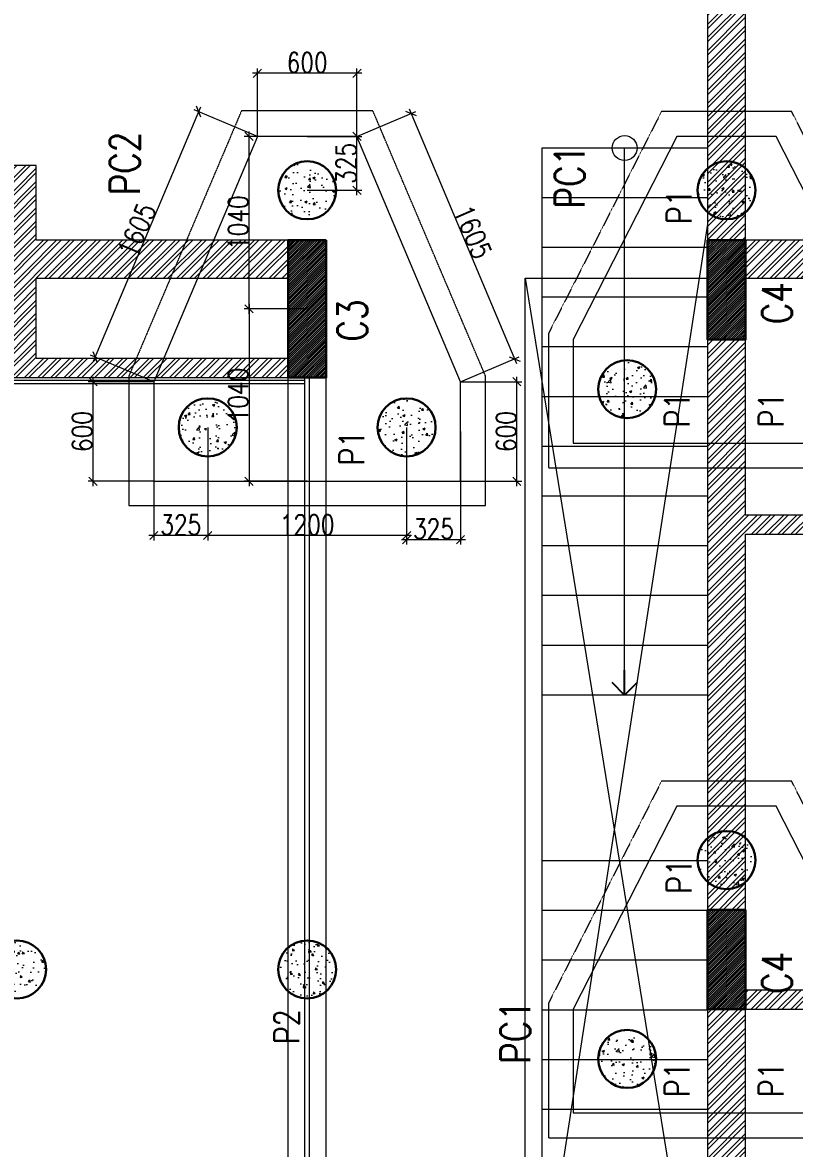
# Model space of a CAD drawing. Header units: metres. Extents: x 5205117 to 5948571, y 646915 to 1143748.
# Drawn here: x 5515431 to 5520088, y 829057 to 835849 of the extents above; entities that cross this region are included whole.
import ezdxf

# ---------------------------------------------------------------- set-up
doc = ezdxf.new("R2010")
doc.units = ezdxf.units.M
doc.header["$MEASUREMENT"] = 0
doc.header["$PDMODE"] = 35
doc.header["$PDSIZE"] = 10
doc.linetypes.add('DASHED', pattern=[0.75, 0.5, -0.25])
doc.linetypes.add('HIDDEN', pattern=[0.375, 0.25, -0.125])
doc.layers.get('0').update_dxf_attribs({"color": 1, "linetype": 'DASHED', "lineweight": 30})
doc.layers.add('A-GF', color=8, linetype='Continuous', lineweight=0, transparency=0.5)
for name, color, linetype, lineweight in [('S-COLUMN & WALL', 5, 'Continuous', 30), ('S-COLUMN_H', 250, 'Continuous', 0), ('S-FOUND-EXCAVATION', 253, 'HIDDEN', 0), ('S-FOUND-FOOTING', 7, 'Continuous', 15), ('S-PILE', 96, 'Continuous', 30), ('S-TEXT', 7, 'Continuous', 0), ('S-TEXT COL.', 1, 'Continuous', 0), ('S-TEXT PILE', 7, 'Continuous', 0)]:
    doc.layers.add(name, color=color, linetype=linetype, lineweight=lineweight)
doc.styles.add('C-ROOM', font='arial.ttf')
doc.styles.add('SETU 1', font='romans.shx', dxfattribs={"width": 0.8})
doc.styles.get("Standard").update_dxf_attribs({"font": 'GOTHIC.TTF'})
doc.dimstyles.new('A-DIM 100', dxfattribs={"dimscale": 100, "dimtxt": 2.5, "dimasz": 1.5, "dimexe": 1, "dimexo": 1, "dimgap": 0.5, "dimtad": 1, "dimdec": 0, "dimrnd": 5, "dimzin": 3, "dimdsep": 46, "dimtxsty": 'C-ROOM', "dimblk1": 'ARCHTICK', "dimblk2": 'ARCHTICK', "dimsah": 1, "dimcen": 1.5, "dimdle": 1, "dimclrd": 256, "dimclre": 256, "dimclrt": 256, "dimadec": 0, "dimazin": 0, "dimtfac": 0.6, "dimtdec": 0, "dimtofl": 0, "dimtmove": 1, "dimatfit": 3, "dimfxl": 1, "dimtolj": 1, "dimtzin": 0, "dimlwd": -1, "dimlwe": -1, "dimarcsym": 0})
doc.dimstyles.get("Standard").update_dxf_attribs({"dimtxt": 2, "dimasz": 1, "dimexe": 0, "dimexo": 0, "dimgap": 0.1, "dimtad": 1, "dimdsep": 46, "dimtxsty": 'Standard', "dimblk": 'OBLIQUE', "dimcen": 0.1, "dimclrd": 256, "dimclre": 256, "dimclrt": 256, "dimadec": 0, "dimazin": 0, "dimtfac": 1, "dimtofl": 0, "dimtmove": 1, "dimatfit": 2, "dimldrblk": 'OPEN90', "dimfxl": 1, "dimtolj": 1, "dimtzin": 0, "dimlwd": -1, "dimlwe": -1, "dimarcsym": 0})
pattern_1 = [(45, (1595081.140646775, 494016.5524752283), (-6.629126073623882, 6.629126073623883), [])]

# ---------------------------------------------------------------- blocks, each defined once
blk = doc.blocks.new('P2')
at = {"layer": 'S-PILE', "lineweight": 0}
h = blk.add_hatch(dxfattribs=at)
h.set_pattern_fill('AR-CONC', color=256, scale=20)
h.set_pattern_definition([(50, (0, 0), (143.4520365201507, -12.55042699651902), [15, -165]), (355, (0, 0), (-27.7502667226, 150.4384267400024), [12, -132]), (100.45144446, (11.9543362, -1.0458688), (115.7017693454224, 137.8879981937259), [12.74803839999999, -140.2284223999999]), (46.1842, (0, 40), (213.4482661343145, -33.10385615861531), [22.5, -247.5]), (96.63563549000003, (17.787349, 37.2413386), (186.9323891348456, 194.8237201549101), [19.1220684, -210.3427519999999]), (351.18416399, (0, 40), (186.9323890109546, 194.823720053998), [18, -198.0000002]), (21, (20, 30), (119.3814104236923, -80.52377813306776), [15, -165]), (326, (20, 30), (48.66306638431634, 145.0300090093706), [12, -132]), (71.45144474, (29.94845080000001, 23.2896852), (168.0444753459942, 64.50623056127077), [12.748038, -140.2284224]), (37.5, (0, 0), (2.431971063458133, 66.5787707662623), [0, -130.4, 0, -134, 0, -132.5]), (7.499999999999999, (0, 0), (52.61390748842972, 78.88234237647205), [0, -76.39999999999999, 0, -127.4, 0, -50.5]), (327.5, (-44.59999999999999, 0), (106.7644872344818, -4.510974346875951), [0, -50, 0, -156, 0, -207]), (317.5, (-64.6, 0), (116.6372338684772, 20.02099646646354), [0, -65, 0, -103.6, 0, -147])])
edge = h.paths.add_edge_path()
edge.add_arc((0, 0), 175, 0, 360)
at = {"layer": 'S-PILE'}
blk.add_circle((0, 0), 175, dxfattribs=at)
blk = doc.blocks.new('_Oblique')
at = {"color": 0, "linetype": 'ByBlock', "lineweight": -2}
blk.add_line((-0.5, -0.5), (0.5, 0.5), dxfattribs=at)
blk = doc.blocks.new('_Open90')
at = {"color": 0, "linetype": 'ByBlock', "lineweight": -2}
for p, q in [((-0.5, 0.5), (0, 0)), ((0, 0), (-1, 0)), ((0, 0), (-0.5, -0.5))]:
    blk.add_line(p, q, dxfattribs=at)
blk = doc.blocks.new('*D892')
at = {"layer": 'Defpoints', "color": 0, "transparency": 16777216}
for p in [(5516848.018435446, 835161.9202824648), (5515868.582631026, 833831.4473929164), (5516223.018422151, 833681.783904189)]:
    blk.add_point(p, dxfattribs=at)
at = {"layer": 'S-TEXT', "transparency": 16777216}
blk.add_line((5516505.252653912, 835339.2208997727), (5515856.912621435, 833803.8102643363), dxfattribs=at)
at = {"layer": 'S-TEXT', "color": 9, "transparency": 16777216}
for p, q in [((5516848.018435446, 835161.9202824648), (5516465.945515741, 835323.2537807832)), ((5516223.018422151, 833681.783904189), (5515840.945502445, 833843.1174025075))]:
    blk.add_line(p, q, dxfattribs=at)
at = {"layer": 'S-TEXT', "transparency": 16777216, "xscale": 50, "yscale": 50, "zscale": 50}
for p, rotation in [((5516493.582644321, 835311.5837711924), 67.10768933401745), ((5515868.582631026, 833831.4473929164), 247.1076893340175)]:
    blk.add_blockref('_Oblique', p, dxfattribs=dict(at, rotation=rotation))
at = {"layer": 'S-TEXT', "color": 0, "lineweight": 0, "transparency": 16777216, "insert": (5516121.202192416, 834596.8006028334), "char_height": 120, "attachment_point": 5, "rotation": 67.10768933401746, "style": 'SETU 1'}
blk.add_mtext('\\A1;1605', dxfattribs=at)
blk = doc.blocks.new('*D893')
at = {"layer": 'Defpoints', "color": 0, "transparency": 16777216}
for p in [(5517448.018435446, 835161.9202824648), (5518400.086162546, 833819.8909978315), (5518073.018422151, 833681.7839041885)]:
    blk.add_point(p, dxfattribs=at)
at = {"layer": 'S-TEXT', "color": 9, "transparency": 16777216}
for p, q in [((5517448.018435446, 835161.9202824648), (5517802.723304602, 835311.6973852769)), ((5518073.018422151, 833681.7839041885), (5518427.723291306, 833831.5610070009))]:
    blk.add_line(p, q, dxfattribs=at)
at = {"layer": 'S-TEXT', "transparency": 16777216}
blk.add_line((5517763.416166673, 835327.6645048657), (5518411.756171716, 833792.2538690735), dxfattribs=at)
at = {"layer": 'S-TEXT', "transparency": 16777216, "xscale": 50, "yscale": 50, "zscale": 50}
for p, rotation in [((5517775.086175841, 835300.0273761078), 112.892309792406), ((5518400.086162546, 833819.8909978315), 292.8923097924061)]:
    blk.add_blockref('_Oblique', p, dxfattribs=dict(at, rotation=rotation))
at = {"layer": 'S-TEXT', "color": 0, "lineweight": 0, "transparency": 16777216, "insert": (5518147.466614838, 834585.2442068368), "char_height": 120, "attachment_point": 5, "rotation": 292.8923097924061, "style": 'SETU 1'}
blk.add_mtext('\\A1;1605', dxfattribs=at)
blk = doc.blocks.new('*D894')
at = {"layer": 'Defpoints', "color": 0, "transparency": 16777216}
for p in [(5516848.018435447, 835542.6184121537), (5516848.018435447, 835161.9202824648), (5517448.018435446, 835161.9202824648)]:
    blk.add_point(p, dxfattribs=at)
at = {"layer": 'S-TEXT', "transparency": 16777216}
blk.add_line((5517478.018435447, 835542.6184121537), (5516818.018435446, 835542.6184121537), dxfattribs=at)
at = {"layer": 'S-TEXT', "color": 9, "transparency": 16777216}
for p, q in [((5516848.018435447, 835161.9202824648), (5516848.018435447, 835572.6184121536)), ((5517448.018435446, 835161.9202824648), (5517448.018435446, 835572.6184121536))]:
    blk.add_line(p, q, dxfattribs=at)
at = {"layer": 'S-TEXT', "transparency": 16777216, "xscale": 50, "yscale": 50, "zscale": 50, "rotation": 180}
blk.add_blockref('_Oblique', (5516848.018435447, 835542.6184121537), dxfattribs=at)
at = {"layer": 'S-TEXT', "transparency": 16777216, "xscale": 50, "yscale": 50, "zscale": 50}
blk.add_blockref('_Oblique', (5517448.018435446, 835542.6184121537), dxfattribs=at)
at = {"layer": 'S-TEXT', "color": 0, "lineweight": 0, "transparency": 16777216, "insert": (5517148.018435447, 835607.6184121537), "char_height": 120, "attachment_point": 5, "style": 'SETU 1'}
blk.add_mtext('\\A1;600', dxfattribs=at)
blk = doc.blocks.new('*D890')
at = {"layer": 'Defpoints', "color": 0, "transparency": 16777216}
for p in [(5516548.0184303, 833406.9202824652), (5517748.0184303, 833406.9202824649), (5516548.0184303, 832754.5807194018)]:
    blk.add_point(p, dxfattribs=at)
at = {"layer": 'S-TEXT', "color": 9, "transparency": 16777216}
for p, q in [((5516548.0184303, 833406.9202824652), (5516548.0184303, 832724.580719402)), ((5517748.0184303, 833406.9202824649), (5517748.0184303, 832724.5807194014))]:
    blk.add_line(p, q, dxfattribs=at)
at = {"layer": 'S-TEXT', "transparency": 16777216}
blk.add_line((5517778.0184303, 832754.5807194011), (5516518.0184303, 832754.5807194018), dxfattribs=at)
at = {"layer": 'S-TEXT', "transparency": 16777216, "xscale": 50, "yscale": 50, "zscale": 50}
for p, rotation in [((5516548.0184303, 832754.5807194018), 179.9999999999777), ((5517748.0184303, 832754.5807194012), 359.9999999999778)]:
    blk.add_blockref('_Oblique', p, dxfattribs=dict(at, rotation=rotation))
at = {"layer": 'S-TEXT', "color": 0, "lineweight": 0, "transparency": 16777216, "insert": (5517148.0184303, 832819.5807194017), "char_height": 120, "attachment_point": 5, "style": 'SETU 1'}
blk.add_mtext('\\A1;1200', dxfattribs=at)
blk = doc.blocks.new('*D895')
at = {"layer": 'Defpoints', "color": 0, "transparency": 16777216}
for p in [(5518073.018422153, 833681.783904189), (5518412.874183955, 833681.783904189), (5518073.018422153, 833081.7838558939)]:
    blk.add_point(p, dxfattribs=at)
at = {"layer": 'S-TEXT', "color": 9, "transparency": 16777216}
for p, q in [((5518073.018422153, 833681.783904189), (5518442.874183955, 833681.783904189)), ((5518073.018422153, 833081.7838558939), (5518442.874183955, 833081.7838558939))]:
    blk.add_line(p, q, dxfattribs=at)
at = {"layer": 'S-TEXT', "transparency": 16777216}
blk.add_line((5518412.874183955, 833051.7838558938), (5518412.874183955, 833711.7839041891), dxfattribs=at)
at = {"layer": 'S-TEXT', "transparency": 16777216, "xscale": 50, "yscale": 50, "zscale": 50}
for p, rotation in [((5518412.874183955, 833681.783904189), 90), ((5518412.874183955, 833081.7838558939), 270)]:
    blk.add_blockref('_Oblique', p, dxfattribs=dict(at, rotation=rotation))
at = {"layer": 'S-TEXT', "color": 0, "lineweight": 0, "transparency": 16777216, "insert": (5518347.874183955, 833381.7838800397), "char_height": 120, "attachment_point": 5, "rotation": 90, "style": 'SETU 1'}
blk.add_mtext('\\A1;600', dxfattribs=at)
blk = doc.blocks.new('*D896')
at = {"layer": 'Defpoints', "color": 0, "transparency": 16777216}
for p in [(5515856.048236499, 833681.783904189), (5516223.018422152, 833681.783904189), (5516223.018422152, 833081.7838558939)]:
    blk.add_point(p, dxfattribs=at)
at = {"layer": 'S-TEXT', "color": 9, "transparency": 16777216}
for p, q in [((5516223.018422152, 833681.783904189), (5515826.048236499, 833681.783904189)), ((5516223.018422152, 833081.7838558939), (5515826.048236499, 833081.7838558939))]:
    blk.add_line(p, q, dxfattribs=at)
at = {"layer": 'S-TEXT', "transparency": 16777216}
blk.add_line((5515856.048236499, 833051.7838558938), (5515856.048236499, 833711.7839041891), dxfattribs=at)
at = {"layer": 'S-TEXT', "transparency": 16777216, "xscale": 50, "yscale": 50, "zscale": 50}
for p, rotation in [((5515856.048236499, 833681.783904189), 90), ((5515856.048236499, 833081.7838558939), 270)]:
    blk.add_blockref('_Oblique', p, dxfattribs=dict(at, rotation=rotation))
at = {"layer": 'S-TEXT', "color": 0, "lineweight": 0, "transparency": 16777216, "insert": (5515791.048236499, 833381.7838800397), "char_height": 120, "attachment_point": 5, "rotation": 90, "style": 'SETU 1'}
blk.add_mtext('\\A1;600', dxfattribs=at)
blk = doc.blocks.new('*D897')
at = {"layer": 'Defpoints', "color": 0, "transparency": 16777216}
for p in [(5517148.018435447, 834121.920282465), (5516797.340756397, 833081.7838558939), (5517148.018422154, 833081.7838558939)]:
    blk.add_point(p, dxfattribs=at)
at = {"layer": 'S-TEXT', "color": 9, "transparency": 16777216}
for p, q in [((5517148.018435447, 834121.920282465), (5516767.340756398, 834121.920282465)), ((5517148.018422154, 833081.7838558939), (5516767.340756398, 833081.7838558939))]:
    blk.add_line(p, q, dxfattribs=at)
at = {"layer": 'S-TEXT', "transparency": 16777216}
blk.add_line((5516797.340756397, 834151.9202824652), (5516797.340756397, 833051.7838558938), dxfattribs=at)
at = {"layer": 'S-TEXT', "transparency": 16777216, "xscale": 50, "yscale": 50, "zscale": 50}
for p, rotation in [((5516797.340756397, 834121.920282465), 90), ((5516797.340756397, 833081.7838558939), 270)]:
    blk.add_blockref('_Oblique', p, dxfattribs=dict(at, rotation=rotation))
at = {"layer": 'S-TEXT', "color": 0, "lineweight": 0, "transparency": 16777216, "insert": (5516732.340756397, 833601.8520691778), "char_height": 120, "attachment_point": 5, "rotation": 90, "style": 'SETU 1'}
blk.add_mtext('\\A1;1040', dxfattribs=at)
blk = doc.blocks.new('*D898')
at = {"layer": 'Defpoints', "color": 0, "transparency": 16777216}
for p in [(5516797.340756398, 835161.9202824652), (5517148.018435448, 835161.9202824652), (5517148.018435447, 834121.920282465)]:
    blk.add_point(p, dxfattribs=at)
at = {"layer": 'S-TEXT', "transparency": 16777216}
blk.add_line((5516797.340756398, 834091.9202824652), (5516797.340756398, 835191.920282465), dxfattribs=at)
at = {"layer": 'S-TEXT', "color": 9, "transparency": 16777216}
for p, q in [((5517148.018435448, 835161.9202824652), (5516767.340756398, 835161.9202824652)), ((5517148.018435447, 834121.920282465), (5516767.340756398, 834121.920282465))]:
    blk.add_line(p, q, dxfattribs=at)
at = {"layer": 'S-TEXT', "transparency": 16777216, "xscale": 50, "yscale": 50, "zscale": 50}
for p, rotation in [((5516797.340756398, 835161.9202824652), 90), ((5516797.340756398, 834121.920282465), 270)]:
    blk.add_blockref('_Oblique', p, dxfattribs=dict(at, rotation=rotation))
at = {"layer": 'S-TEXT', "color": 0, "lineweight": 0, "transparency": 16777216, "insert": (5516732.340756398, 834641.9202824632), "char_height": 120, "attachment_point": 5, "rotation": 90, "style": 'SETU 1'}
blk.add_mtext('\\A1;1040', dxfattribs=at)
blk = doc.blocks.new('*D899')
at = {"layer": 'Defpoints', "color": 0, "transparency": 16777216}
for p in [(5517748.0184303, 833406.9202824649), (5518073.018422151, 833381.9202824647), (5518073.018422151, 832729.5807194046)]:
    blk.add_point(p, dxfattribs=at)
at = {"layer": 'S-TEXT', "color": 9, "transparency": 16777216}
for p, q in [((5517748.0184303, 833406.9202824649), (5517748.0184303, 832699.5807194046)), ((5518073.018422151, 833381.9202824647), (5518073.018422151, 832699.5807194046))]:
    blk.add_line(p, q, dxfattribs=at)
at = {"layer": 'S-TEXT', "transparency": 16777216}
blk.add_line((5517718.0184303, 832729.5807194046), (5518103.018422151, 832729.5807194046), dxfattribs=at)
at = {"layer": 'S-TEXT', "transparency": 16777216, "xscale": 50, "yscale": 50, "zscale": 50, "rotation": 180}
blk.add_blockref('_Oblique', (5517748.0184303, 832729.5807194046), dxfattribs=at)
at = {"layer": 'S-TEXT', "transparency": 16777216, "xscale": 50, "yscale": 50, "zscale": 50}
blk.add_blockref('_Oblique', (5518073.018422151, 832729.5807194046), dxfattribs=at)
at = {"layer": 'S-TEXT', "color": 0, "lineweight": 0, "transparency": 16777216, "insert": (5517910.518426226, 832794.5807194046), "char_height": 120, "attachment_point": 5, "style": 'SETU 1'}
blk.add_mtext('\\A1;325', dxfattribs=at)
blk = doc.blocks.new('*D891')
at = {"layer": 'Defpoints', "color": 0, "transparency": 16777216}
for p in [(5516223.018448743, 833406.9202824649), (5516548.018440594, 833406.9202824649), (5516223.018448743, 832754.5807194075)]:
    blk.add_point(p, dxfattribs=at)
at = {"layer": 'S-TEXT', "color": 9, "transparency": 16777216}
for p, q in [((5516223.018448743, 833406.9202824649), (5516223.018448743, 832724.5807194074)), ((5516548.018440594, 833406.9202824649), (5516548.018440594, 832724.5807194074))]:
    blk.add_line(p, q, dxfattribs=at)
at = {"layer": 'S-TEXT', "transparency": 16777216}
blk.add_line((5516578.018440594, 832754.5807194075), (5516193.018448744, 832754.5807194075), dxfattribs=at)
at = {"layer": 'S-TEXT', "transparency": 16777216, "xscale": 50, "yscale": 50, "zscale": 50, "rotation": 180}
blk.add_blockref('_Oblique', (5516223.018448743, 832754.5807194075), dxfattribs=at)
at = {"layer": 'S-TEXT', "transparency": 16777216, "xscale": 50, "yscale": 50, "zscale": 50}
blk.add_blockref('_Oblique', (5516548.018440594, 832754.5807194075), dxfattribs=at)
at = {"layer": 'S-TEXT', "color": 0, "lineweight": 0, "transparency": 16777216, "insert": (5516385.518444669, 832819.5807194076), "char_height": 120, "attachment_point": 5, "style": 'SETU 1'}
blk.add_mtext('\\A1;325', dxfattribs=at)
blk = doc.blocks.new('*D900')
at = {"layer": 'Defpoints', "color": 0, "transparency": 16777216}
for p in [(5517148.018435448, 835161.9202824652), (5517448.018435449, 835161.9202824652), (5517148.018435448, 834836.9202824653)]:
    blk.add_point(p, dxfattribs=at)
at = {"layer": 'S-TEXT', "transparency": 16777216}
blk.add_line((5517448.018435449, 834806.920282465), (5517448.018435449, 835191.920282465), dxfattribs=at)
at = {"layer": 'S-TEXT', "color": 9, "transparency": 16777216}
for p, q in [((5517148.018435448, 835161.9202824652), (5517478.018435448, 835161.9202824652)), ((5517148.018435448, 834836.9202824653), (5517478.018435448, 834836.9202824653))]:
    blk.add_line(p, q, dxfattribs=at)
at = {"layer": 'S-TEXT', "transparency": 16777216, "xscale": 50, "yscale": 50, "zscale": 50}
for p, rotation in [((5517448.018435449, 835161.9202824652), 90), ((5517448.018435449, 834836.9202824653), 270)]:
    blk.add_blockref('_Oblique', p, dxfattribs=dict(at, rotation=rotation))
at = {"layer": 'S-TEXT', "color": 0, "lineweight": 0, "transparency": 16777216, "insert": (5517383.018435447, 834999.4202824634), "char_height": 120, "attachment_point": 5, "rotation": 90, "style": 'SETU 1'}
blk.add_mtext('\\A1;325', dxfattribs=at)

msp = doc.modelspace()

# ---------------------------------------------------------------- hatches: boundary and pattern name
at = {"layer": 'A-GF', "ltscale": 5}
h = msp.add_hatch(dxfattribs=at)
h.set_pattern_fill('ANSI32', color=256, scale=150)
h.set_pattern_definition([(45, (1901543.431785271, 480541.7018251683), (-39.7747564417433, 39.7747564417433), []), (45, (1901569.948289521, 480541.7018251683), (-39.7747564417433, 39.7747564417433), [])])
h.paths.add_polyline_path([(5521808.018435445, 821161.9202748376), (5522543.018435444, 821161.9202748376), (5522543.018435444, 825736.9202748376), (5521808.018435445, 825736.9202748376), (5521808.018435445, 825966.9202748376), (5522428.018435444, 825966.9202748376), (5522428.018435444, 828666.9202748401), (5521808.018435445, 828666.9202748401), (5521808.018435445, 828896.92027484), (5522658.018435445, 828896.92027484), (5522658.018435445, 820184.4202748378), (5522558.018435445, 820184.4202748378), (5522558.018435445, 820084.4202748376), (5522658.018435445, 820084.4202748376), (5522658.018435445, 819106.9202748376), (5520693.018435444, 819106.9202748376), (5520693.018435444, 821161.9202748376), (5520808.018435444, 821161.9202748376), (5520808.018435444, 819336.9202748376), (5522428.018435444, 819336.9202748376), (5522428.018435444, 820931.9202748378), (5521808.018435445, 820931.9202748378)])
h.paths.add_polyline_path([(5522033.018435445, 830011.9202748399), (5522033.018435445, 830216.9202748378), (5522428.018435444, 830216.9202748378), (5522428.018435444, 830011.9202748399)], flags=16)
h.paths.add_polyline_path([(5522658.018435445, 830701.9202748399), (5522428.018435444, 830701.9202748399), (5522428.018435444, 830331.9202748376), (5522033.018435445, 830331.9202748376), (5522033.018435445, 830701.9202748399), (5521918.018435444, 830701.9202748399), (5521918.018435444, 830011.9202748399), (5521808.018435445, 830011.9202748399), (5521808.018435445, 829896.92027484), (5522658.018435445, 829896.92027484)], flags=17)
h.paths.add_polyline_path([(5515283.018435444, 838136.9202748378), (5515283.018435444, 836126.9202748378), (5514658.018435445, 836126.9202748378), (5514658.018435445, 836011.9202748378), (5515513.018435444, 836011.9202748378), (5515513.018435444, 838366.9202748378), (5511888.018435445, 838366.9202748378), (5511888.018435445, 833706.9202748378), (5512488.018435444, 833706.9202748378), (5512488.018435444, 834306.9202748378), (5515283.018435444, 834306.9202748378), (5515283.018435444, 833706.9202748378), (5517263.018435445, 833706.9202748378), (5517263.018435445, 834536.9202748378), (5515513.018435444, 834536.9202748378), (5515513.018435444, 834986.9202748378), (5515283.018435444, 834986.9202748378), (5515283.018435444, 834536.9202748378), (5513758.018435445, 834536.9202748378), (5513758.018435445, 836126.9202748378), (5513528.018435445, 836126.9202748378), (5513528.018435445, 834536.9202748378), (5512118.018435445, 834536.9202748378), (5512118.018435445, 838136.9202748378)])
h.paths.add_polyline_path([(5522658.018435445, 833936.9202748378), (5522658.018435445, 834906.9202748378), (5522428.018435444, 834906.9202748378), (5522428.018435444, 834536.9202748378), (5519793.018435445, 834536.9202748378), (5519793.018435445, 836336.9202748378), (5520393.018435445, 836336.9202748378), (5520393.018435445, 836451.9202748378), (5519793.018435445, 836451.9202748378), (5519793.018435445, 838251.9202748376), (5520393.018435445, 838251.9202748376), (5520393.018435445, 838366.9202748378), (5519563.018435444, 838366.9202748378), (5519563.018435444, 825736.9202748382), (5520808.018435443, 825736.9202748376), (5520808.018435443, 825966.9202748376), (5519793.018435445, 825966.9202748376), (5519793.018435445, 829896.92027484), (5520908.018435444, 829896.92027484), (5520908.018435444, 830011.9202748406), (5519793.018435445, 830011.9202748406), (5519793.018435445, 832761.9202748381), (5521008.018435444, 832761.9202748381), (5521008.018435444, 832876.9202748381), (5519793.018435445, 832876.9202748381), (5519793.018435445, 834306.9202748378), (5521918.018435444, 834306.9202748378), (5521918.018435444, 832876.9202748378), (5521808.018435445, 832876.9202748378), (5521808.018435445, 832761.9202748378), (5522033.018435445, 832761.9202748378), (5522033.018435445, 834306.9202748378), (5522428.018435444, 834306.9202748378), (5522428.018435444, 833936.9202748378)])
h.paths.add_polyline_path([(5511888.018435445, 820631.9202748376), (5512488.018435444, 820631.9202748376), (5512488.018435444, 819106.9202748376), (5511888.018435445, 819106.9202748376)])
h.paths.add_polyline_path([(5511888.018435445, 820931.9202748378), (5511888.018435445, 826566.9202748378), (5512488.018435444, 826566.9202748378), (5512488.018435444, 825736.9202748376), (5512118.018435445, 825736.9202748376), (5512118.018435445, 821161.9202748376), (5512488.018435444, 821161.9202748376), (5512488.018435444, 820931.9202748378)])
h.paths.add_polyline_path([(5512373.018435445, 825966.9202748376), (5512118.018435445, 825966.9202748376), (5512118.018435445, 826451.9202748378), (5512373.018435445, 826451.9202748378)], flags=16)
h.paths.add_polyline_path([(5512118.018435445, 819336.9202748376), (5512373.018435445, 819336.9202748376), (5512373.018435445, 820401.9202748376), (5512118.018435445, 820401.9202748376)], flags=16)
h.paths.add_polyline_path([(5515283.018435444, 826566.9202748378), (5517263.018435445, 826566.9202748378), (5517263.018435445, 825736.9202748376), (5515283.018435444, 825736.9202748376)])
h.paths.add_polyline_path([(5515513.018435444, 826451.9202748378), (5517033.018435445, 826451.9202748378), (5517033.018435445, 825966.9202748376), (5515513.018435444, 825966.9202748376)], flags=16)
h.paths.add_polyline_path([(5522658.018435445, 843196.9202748376), (5522658.018435445, 835806.9202748376), (5522428.018435444, 835806.9202748376), (5522428.018435444, 836336.9202748378), (5521293.018435444, 836336.9202748378), (5521293.018435444, 836451.9202748378), (5522428.018435444, 836451.9202748378), (5522428.018435444, 838251.9202748376), (5521393.018435444, 838251.9202748376), (5521393.018435444, 838366.9202748378), (5522428.018435444, 838366.9202748378), (5522428.018435444, 842966.9202748376), (5522058.018435444, 842966.9202748376), (5522058.018435444, 843196.9202748376)])
h.paths.add_polyline_path([(5519193.018435445, 821161.9202748376), (5519793.018435445, 821161.9202748376), (5519793.018435445, 819106.9202748376), (5519193.018435445, 819106.9202748376)])
h.paths.add_polyline_path([(5519308.018435444, 820931.9202748378), (5519563.018435444, 820931.9202748378), (5519563.018435444, 819336.9202748376), (5519308.018435444, 819336.9202748376)], flags=16)
h.paths.add_polyline_path([(5518333.018435445, 842966.9202748376), (5518333.018435445, 838366.9202748378), (5517033.018435445, 838366.9202748378), (5517033.018435445, 838136.9202748378), (5518563.018435445, 838136.9202748378), (5518563.018435445, 842966.9202748376), (5518933.018435444, 842966.9202748376), (5518933.018435444, 843196.9202748376), (5518333.018435445, 843196.9202748376)])
h.paths.add_polyline_path([(5515513.018435444, 833821.9202748376), (5515513.018435444, 834306.9202748378), (5517033.018435445, 834306.9202748378), (5517033.018435445, 833821.9202748376)], flags=16)
h.paths.add_polyline_path([(5518333.018435445, 845021.9202748376), (5518333.018435445, 843496.9202748376), (5518933.018435444, 843496.9202748376), (5518933.018435444, 845021.9202748376)])
h.paths.add_polyline_path([(5518563.018435445, 844791.9202748376), (5518563.018435445, 843611.9202748378), (5518818.018435445, 843611.9202748378), (5518818.018435445, 844791.9202748376)], flags=16)
h.paths.add_polyline_path([(5522658.018435445, 845021.9202748376), (5522658.018435445, 843496.9202748376), (5522058.018435444, 843496.9202748376), (5522058.018435444, 845021.9202748376)])
h.paths.add_polyline_path([(5522428.018435444, 844791.9202748376), (5522428.018435444, 843611.9202748378), (5522173.018435445, 843611.9202748378), (5522173.018435445, 844791.9202748376)], flags=16)
h.paths.add_polyline_path([(5518033.018435445, 840746.9202748378), (5517033.018435445, 840746.9202748378), (5517033.018435445, 840516.9202748378), (5518033.018435445, 840516.9202748378)], flags=17)
h.paths.add_polyline_path([(5511888.018435445, 840746.9202748378), (5511888.018435445, 840516.9202748378), (5515513.018435444, 840516.9202748378), (5515513.018435444, 840746.9202748378)])
h.paths.add_polyline_path([(5512373.018435445, 834306.9202748378), (5512373.018435445, 833821.9202748376), (5512118.018435445, 833821.9202748376), (5512118.018435445, 834306.9202748378)], flags=16)
at = {"layer": 'A-GF', "ltscale": 100}
h = msp.add_hatch(dxfattribs=at)
h.set_pattern_fill('ANSI31', color=256, scale=75)
h.set_pattern_definition(pattern_1)
h.paths.add_polyline_path([(5517263.018435445, 834536.9202748378), (5517033.018435445, 834536.9202748378), (5517033.018435445, 833706.9202748378), (5517263.018435445, 833706.9202748378)])
h = msp.add_hatch(dxfattribs=at)
h.set_pattern_fill('ANSI31', color=256, scale=75)
h.set_pattern_definition(pattern_1)
h.paths.add_polyline_path([(5519793.018435445, 834536.9202748378), (5519563.018435444, 834536.9202748378), (5519563.018435444, 833936.9202748378), (5519793.018435445, 833936.9202748378)])
h = msp.add_hatch(dxfattribs=at)
h.set_pattern_fill('ANSI31', color=256, scale=75)
h.set_pattern_definition(pattern_1)
h.paths.add_polyline_path([(5519793.018435445, 830496.9202748401), (5519563.018435444, 830496.9202748401), (5519563.018435444, 829896.92027484), (5519793.018435445, 829896.92027484)])
at = {"layer": 'S-COLUMN_H'}
h = msp.add_hatch(color=256, dxfattribs=at)
h.dxf.hatch_style = 1
h.paths.add_polyline_path([(5517263.018435445, 834536.9202748381), (5517033.018435445, 834536.9202748381), (5517033.018435445, 833706.9202748381), (5517263.018435445, 833706.9202748381)])
h = msp.add_hatch(color=256, dxfattribs=at)
h.dxf.hatch_style = 1
h.paths.add_polyline_path([(5519793.018435445, 834536.9202748381), (5519563.018435444, 834536.9202748381), (5519563.018435444, 833936.9202748381), (5519793.018435445, 833936.9202748381)])
h = msp.add_hatch(color=256, dxfattribs=at)
h.dxf.hatch_style = 1
h.paths.add_polyline_path([(5519793.018435445, 830496.9202748401), (5519563.018435444, 830496.9202748401), (5519563.018435444, 829896.92027484), (5519793.018435445, 829896.92027484)])

# ---------------------------------------------------------------- linework, layer by layer
at = {"layer": 'A-GF', "ltscale": 5}
for p, q in [((5519563.018435443, 835091.9202607267), (5518563.018435445, 835091.9202539765)), ((5519563.018435443, 834791.9202607268), (5518563.018435445, 834791.9202539765)), ((5519563.018435443, 834631.9202607267), (5518463.018434186, 827491.920259299)), ((5519563.018435443, 834491.9202607268), (5518563.018435445, 834491.9202539765)), ((5518463.018437071, 834306.9202674743), (5519563.018435444, 827491.9202666628)), ((5519563.018435442, 834191.9202607268), (5518563.018435445, 834191.9202539765)), ((5519563.018435442, 833891.9202607268), (5518563.018435445, 833891.9202539765)), ((5517033.018435445, 826566.9202748378), (5517033.018435445, 833706.9202748378)), ((5517133.018435445, 826566.9202748378), (5517133.018435445, 833706.9202748378)), ((5517163.018435444, 826566.9202748378), (5517163.018435444, 833706.9202748378)), ((5517263.018435445, 826566.9202748378), (5517263.018435445, 833706.9202748378)), ((5519563.018435442, 833591.9202607268), (5518563.018435445, 833591.9202539765)), ((5519563.018435442, 833291.9202607268), (5518563.018435445, 833291.9202539764)), ((5519563.018435442, 832991.9202607268), (5518563.018435445, 832991.9202539766)), ((5519563.018435442, 832691.9202607268), (5518563.018435445, 832691.9202539766)), ((5519563.018435442, 832391.9202607267), (5518563.018435445, 832391.9202539766)), ((5519563.018435442, 832091.9202607267), (5518563.018435445, 832091.9202539766)), ((5519563.018435441, 831791.9202607273), (5518563.018435445, 831791.9202540322)), ((5519563.018435039, 830791.9202667809), (5518563.018435044, 830791.9202600864)), ((5519563.018435039, 830491.9202667809), (5518563.018435044, 830491.9202600864)), ((5519563.018435039, 830191.9202667809), (5518563.018435044, 830191.9202600865)), ((5519563.018435039, 829891.9202667809), (5518563.018435044, 829891.9202600865)), ((5519563.018435441, 829591.920268224), (5518563.018435445, 829591.9202615294)), ((5519563.018435441, 829291.920268224), (5518563.018435445, 829291.9202615296))]:
    msp.add_line(p, q, dxfattribs=at)
for points in [[(5515283.018435444, 838136.9202748378), (5515283.018435444, 836126.9202748378), (5514658.018435445, 836126.9202748378), (5514658.018435445, 836011.9202748378), (5515513.018435444, 836011.9202748378), (5515513.018435444, 838366.9202748378), (5511888.018435445, 838366.9202748378), (5511888.018435445, 833706.9202748378), (5512488.018435444, 833706.9202748378), (5512488.018435444, 834306.9202748378), (5515283.018435444, 834306.9202748378), (5515283.018435444, 833706.9202748378), (5517263.018435445, 833706.9202748378), (5517263.018435445, 834536.9202748378), (5515513.018435444, 834536.9202748378), (5515513.018435444, 834986.9202748378), (5515283.018435444, 834986.9202748378), (5515283.018435444, 834536.9202748378), (5513758.018435445, 834536.9202748378), (5513758.018435445, 836126.9202748378), (5513528.018435445, 836126.9202748378), (5513528.018435445, 834536.9202748378), (5512118.018435445, 834536.9202748378), (5512118.018435445, 838136.9202748378)], [(5513511.018435444, 834289.9202748378), (5513511.018435444, 836143.9202748378), (5513628.018435444, 836143.9202748378), (5513628.018435444, 836161.9202748378), (5513493.018435444, 836161.9202748378), (5513493.018435444, 834271.9202748376), (5515248.018435445, 834271.9202748376), (5515248.018435445, 833671.9202748376), (5517133.018435445, 833671.9202748376), (5517133.018435445, 833689.9202748378), (5515266.018435445, 833689.9202748378), (5515266.018435445, 834289.9202748378)], [(5515513.018435444, 833821.9202748376), (5515513.018435444, 834306.9202748378), (5517033.018435445, 834306.9202748378), (5517033.018435445, 833821.9202748376)]]:
    msp.add_lwpolyline(points, close=True, dxfattribs=at)
for points in [[(5520393.018435445, 838366.9202748378), (5519563.018435444, 838366.9202748378), (5519563.018435444, 825736.9202748382), (5520808.018435443, 825736.9202748376)], [(5522428.018435444, 834536.9202748378), (5519793.018435445, 834536.9202748378), (5519793.018435445, 836336.9202748378), (5520393.018435445, 836336.9202748378)], [(5518563.018435445, 835091.9202539765), (5518563.018435445, 831791.9202539766)], [(5519563.01843544, 827491.9202666628), (5518463.018434186, 827491.9202592995), (5518463.018434186, 834306.9202674743), (5519563.018435443, 834306.9202748378)], [(5521008.018435444, 832876.9202748381), (5519793.018435445, 832876.9202748381), (5519793.018435445, 834306.9202748378), (5521918.018435444, 834306.9202748378)], [(5520908.018435444, 830011.9202748406), (5519793.018435445, 830011.9202748406), (5519793.018435445, 832761.9202748381), (5521008.018435444, 832761.9202748381)], [(5518563.018435445, 831791.9202539766), (5518563.018435445, 827491.9202599686)], [(5520808.018435443, 825966.9202748376), (5519793.018435445, 825966.9202748376), (5519793.018435445, 829896.92027484), (5520908.018435444, 829896.92027484)]]:
    msp.add_lwpolyline(points, dxfattribs=at)
at = {"layer": 'A-GF', "ltscale": 5, "flags": 128}
for points in [[(5517033.018435445, 833706.9202748378), (5517263.018435445, 833706.9202748378), (5517263.018435445, 834536.9202748378), (5517033.018435445, 834536.9202748378)], [(5519563.018435444, 833936.9202748378), (5519793.018435445, 833936.9202748378), (5519793.018435445, 834536.9202748378), (5519563.018435444, 834536.9202748378)], [(5519563.018435444, 829896.92027484), (5519793.018435445, 829896.92027484), (5519793.018435445, 830496.9202748401), (5519563.018435444, 830496.9202748401)]]:
    msp.add_lwpolyline(points, close=True, dxfattribs=at)
at = {"layer": 'A-GF', "ltscale": 100}
msp.add_circle((5519063.018435449, 835091.9202573516), 75, dxfattribs=at)
at = {"layer": 'S-COLUMN & WALL', "color": 5}
for points in [[(5517263.018435445, 834536.9202748381), (5517033.018435445, 834536.9202748381), (5517033.018435445, 833706.9202748381), (5517263.018435445, 833706.9202748381)], [(5519793.018435445, 834536.9202748381), (5519563.018435444, 834536.9202748381), (5519563.018435444, 833936.9202748381), (5519793.018435445, 833936.9202748381)], [(5519793.018435445, 830496.9202748401), (5519563.018435444, 830496.9202748401), (5519563.018435444, 829896.92027484), (5519793.018435445, 829896.92027484)]]:
    msp.add_lwpolyline(points, close=True, dxfattribs=at)
at = {"layer": 'S-FOUND-EXCAVATION'}
for points in [[(5516751.583246405, 835316.562584432), (5516073.018422177, 833719.0299981314), (5516073.018422177, 832936.4261578609), (5518223.018422177, 832936.4261578609), (5518223.018422177, 833719.0299968169), (5517544.453626315, 835316.562584432)], [(5520753.018422777, 833161.920200239), (5520753.018422777, 833972.3304457322), (5520070.723533636, 835311.9202002392), (5519285.313340348, 835311.9202002392), (5518603.018422777, 833972.3304471357), (5518603.018422777, 833161.920200239)], [(5520753.018422777, 829121.9202002411), (5520753.018422777, 829932.3304457342), (5520070.723533636, 831271.920200241), (5519285.313340348, 831271.920200241), (5518603.018422777, 829932.3304471377), (5518603.018422777, 829121.9202002411)]]:
    msp.add_lwpolyline(points, close=True, dxfattribs=at)
at = {"layer": 'S-FOUND-FOOTING', "color": 202}
msp.add_lwpolyline([(5516848.018435447, 835161.9202824648), (5516223.018422151, 833681.7839041885), (5516223.018422151, 833081.7838558933), (5518073.018422151, 833081.7838558933), (5518073.018422151, 833681.7839041885), (5517448.018435446, 835161.9202824648), (5516848.018435447, 835161.9202824648)], dxfattribs=at)
at = {"layer": 'S-FOUND-FOOTING', "color": 1}
for points in [[(5520603.018422776, 833311.920200239), (5520603.018422776, 833936.920248534), (5519978.018436072, 835161.9202002392), (5519378.018436072, 835161.9202002392), (5518753.018422777, 833936.920248534), (5518753.018422777, 833311.920200239), (5520603.018422776, 833311.920200239)], [(5520603.018422776, 829271.9202002411), (5520603.018422776, 829896.9202485357), (5519978.018436072, 831121.920200241), (5519378.018436072, 831121.920200241), (5518753.018422777, 829896.9202485357), (5518753.018422777, 829271.9202002411), (5520603.018422776, 829271.9202002411)]]:
    msp.add_lwpolyline(points, dxfattribs=at)

# ---------------------------------------------------------------- block references
at = {"layer": 'S-PILE'}
for p in [(5517148.018435447, 834836.9202824647), (5519678.018436072, 834836.9202485338), (5519078.018430926, 833637.056626811), (5516548.0184303, 833406.9202824652), (5517748.0184303, 833406.9202824649), (5519678.018436072, 830796.9202485358), (5519078.018430926, 829597.0566268129)]:
    msp.add_blockref('P2', p, dxfattribs=at)
at = {"layer": 'S-PILE', "rotation": 270}
for p in [(5515398.018435445, 830136.920274838), (5517148.018435444, 830136.920274838)]:
    msp.add_blockref('P2', p, dxfattribs=at)

# ---------------------------------------------------------------- texts
at = {"layer": 'S-TEXT COL.', "color": 7, "style": 'SETU 1', "width": 0.8}
for s, p in [('PC2', (5516137.88973162, 834807.3285866069)), ('PC1', (5518821.054059563, 834727.1502272118)), ('PC1', (5518493.887314905, 829567.5604189693))]:
    msp.add_text(s, height=180, rotation=90, dxfattribs=at).set_placement(p)
at = {"layer": 'S-TEXT COL.', "color": 1, "true_color": 0xe61414, "style": 'SETU 1', "width": 0.8}
for s, p in [('C4', (5520072.350064265, 834029.453580904)), ('C3', (5517510.105444816, 833925.0321799027)), ('C4', (5520072.350064265, 829989.4535809059))]:
    msp.add_text(s, height=180, rotation=90, dxfattribs=at).set_placement(p)
at = {"layer": 'S-TEXT PILE', "style": 'SETU 1', "width": 0.8}
for s, p in [('P1', (5519466.026632466, 834632.5634020664)), ('P1', (5519454.513464519, 833406.3765186121)), ('P1', (5520021.523381035, 833406.3765186121)), ('P1', (5517491.523380409, 833176.2401742658)), ('P1', (5519466.026632466, 830592.5634020681)), ('P2', (5517098.72454161, 829685.3477835445)), ('P1', (5519454.513464519, 829366.3765186138)), ('P1', (5520021.523381035, 829366.3765186138))]:
    msp.add_text(s, height=150, rotation=90, dxfattribs=at).set_placement(p)

# ---------------------------------------------------------------- dimensions: what is measured, and where the dimension line sits
at = {"layer": 'S-TEXT', "lineweight": 0}
for p1, p2, distance, picture, middle in [((5517448.018435446, 835161.9202824648), (5516848.018435447, 835161.9202824648), -380.69812968885526, '*D894', (5517148.018435447, 835607.6184121537)), ((5516848.018435447, 835161.9202824648), (5516223.018422151, 833681.7839041885), -384.7387293843882, '*D892', (5516121.202192416, 834596.8006028334)), ((5517448.018435446, 835161.9202824648), (5518073.018422151, 833681.7839041885), 355.0308101016227, '*D893', (5518147.466614838, 834585.2442068368)), ((5516223.018422151, 833081.7838558933), (5516223.018422151, 833681.7839041885), 366.9701856523752, '*D896', (5515791.048236499, 833381.7838800397)), ((5518073.018422151, 833081.7838558933), (5518073.018422151, 833681.7839041885), -339.8557618036866, '*D895', (5518347.874183955, 833381.7838800397)), ((5517748.0184303, 833406.9202824649), (5516548.0184303, 833406.9202824652), 652.3395630633458, '*D890', (5517148.0184303, 832819.5807194017))]:
    dim = msp.add_aligned_dim(p1=p1, p2=p2, distance=distance, dimstyle='A-DIM 100', override={"dimtxt": 1.199999999999999, "dimasz": 0.5, "dimexe": 0.3, "dimexo": 0, "dimgap": 0.05, "dimtxsty": 'SETU 1', "dimblk1": 'Oblique', "dimblk2": 'Oblique', "dimdle": 0.3, "dimclre": 9, "dimclrt": 0}, dxfattribs=at)
    dim.commit()
    dim.dimension.update_dxf_attribs({"geometry": picture, "text_midpoint": middle})
for base, p1, p2, angle, picture, middle in [((5516797.340756398, 835161.9202824652), (5517148.018435444, 834121.9202824648), (5517148.018435447, 835161.9202824648), 90, '*D898', (5516732.340756398, 834641.9202824632)), ((5517448.018435449, 835161.9202824652), (5517148.018435447, 834836.9202824647), (5517148.018435447, 835161.9202824648), 90, '*D900', (5517383.018435447, 834999.4202824634)), ((5516797.340756397, 833081.7838558939), (5517148.018435444, 834121.9202824648), (5517148.018422151, 833081.7838558933), 90, '*D897', (5516732.340756397, 833601.8520691778)), ((5516223.018448743, 832754.5807194075), (5516548.018440594, 833406.9202824649), (5516223.018448743, 833406.9202824649), 180, '*D891', (5516385.518444669, 832819.5807194076))]:
    dim = msp.add_linear_dim(base=base, p1=p1, p2=p2, angle=angle, dimstyle='A-DIM 100', override={"dimtxt": 1.199999999999999, "dimasz": 0.5, "dimexe": 0.3, "dimexo": 0, "dimgap": 0.05, "dimtxsty": 'SETU 1', "dimblk1": 'Oblique', "dimblk2": 'Oblique', "dimdle": 0.3, "dimclre": 9, "dimclrt": 0}, dxfattribs=at)
    dim.commit()
    dim.dimension.update_dxf_attribs({"geometry": picture, "text_midpoint": middle})
dim = msp.add_linear_dim(base=(5518073.018422151, 832729.5807194046), p1=(5517748.0184303, 833406.9202824649), p2=(5518073.018422151, 833381.9202824647), dimstyle='A-DIM 100', override={"dimtxt": 1.199999999999999, "dimasz": 0.5, "dimexe": 0.3, "dimexo": 0, "dimgap": 0.05, "dimtxsty": 'SETU 1', "dimblk1": 'Oblique', "dimblk2": 'Oblique', "dimdle": 0.3, "dimclre": 9, "dimclrt": 0}, dxfattribs=at)
dim.commit()
dim.dimension.update_dxf_attribs({"geometry": '*D899', "text_midpoint": (5517910.518426226, 832794.5807194046)})

# ---------------------------------------------------------------- leaders
at = {"layer": 'A-GF', "ltscale": 5}
msp.add_leader([(5519063.018435442, 831791.9202573516), (5519063.018435444, 835091.9202573516)], dimstyle='Standard', override={"dimasz": 150, "dimtad": 0}, dxfattribs=at)

doc.saveas('drawing.dxf')
